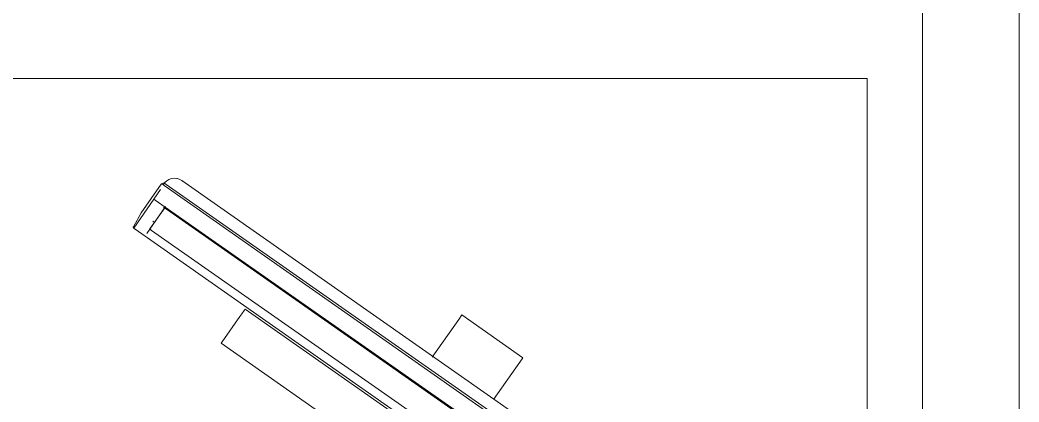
# Model space of a CAD drawing. Header units: inches. Extents: x 1 to 4637, y -664 to 702.
# Drawn here: x 1913.59 to 1949.79, y -546.7 to -532.85 of the extents above; entities that cross this region are included whole.
import ezdxf

# ---------------------------------------------------------------- set-up
doc = ezdxf.new("R2010")
doc.units = ezdxf.units.IN
doc.header["$MEASUREMENT"] = 0
doc.layers.add('I-FURN', color=30, linetype='Continuous', lineweight=9)
doc.layers.add('I-WALL', color=2, linetype='Continuous', lineweight=9)

# ---------------------------------------------------------------- blocks, each defined once
blk = doc.blocks.new('Desk - Group 3 - No Side Chairs-V20-New Construction - Tel_Data_Elec Plan')
at = {"layer": 'I-FURN'}
for p, q in [((0, -30), (0, 0)), ((26.531, -24.547), (5.504, -9.823)), ((26.531, -24.547), (5.504, -9.823)), ((25.93, -24.501), (5.753, -10.372)), ((4.768, -10.874), (25.796, -25.597)), ((25.392, -25.269), (5.215, -11.14)), ((4.371, -11.441), (25.398, -26.165)), ((4.415, -11.378), (25.443, -26.101)), ((4.415, -11.378), (25.443, -26.101)), ((23.407, -20.414), (10.456, -11.345)), ((4.434, -12.02), (24.833, -26.304)), ((9.591, -12.581), (22.542, -21.649)), ((12.588, -19.726), (13.538, -18.368)), ((12.475, -19.887), (12.588, -19.726)), ((12.475, -19.887), (14.69, -21.438)), ((15.759, -19.912), (14.803, -21.277)), ((23.369, -20.468), (22.729, -21.382)), ((23.407, -20.414), (23.369, -20.468)), ((14.803, -21.277), (14.69, -21.438)), ((22.576, -21.601), (22.542, -21.649)), ((22.666, -21.473), (22.576, -21.601)), ((22.729, -21.382), (22.666, -21.473)), ((26.102, -24.393), (25.424, -25.361)), ((25.454, -25.319), (25.991, -24.552)), ((25.848, -25.627), (26.578, -24.585)), ((25.823, -24.791), (25.88, -24.832)), ((25.823, -24.791), (25.88, -24.832)), ((26.309, -25.138), (26.589, -24.634)), ((26.309, -25.138), (25.579, -26.18)), ((25.579, -26.18), (26.309, -25.138)), ((25.602, -25.978), (25.848, -25.627)), ((25.399, -26.165), (25.467, -26.212)), ((25.467, -26.212), (25.513, -26.147)), ((72, -30), (0, -30))]:
    blk.add_line(p, q, dxfattribs=at)
at = {"layer": 'I-FURN', "flags": 128}
for points in [[(26.589, -24.634), (26.593, -24.619), (26.593, -24.608), (26.591, -24.602), (26.589, -24.597), (26.587, -24.594), (26.585, -24.592), (26.584, -24.59), (26.583, -24.588), (26.581, -24.587), (26.58, -24.586), (26.579, -24.584), (26.578, -24.583), (26.576, -24.582), (26.575, -24.581), (26.574, -24.58), (26.573, -24.578), (26.571, -24.577), (26.57, -24.576), (26.568, -24.575), (26.567, -24.574), (26.565, -24.572), (26.564, -24.571), (26.562, -24.57), (26.56, -24.568), (26.559, -24.567), (26.557, -24.566), (26.555, -24.564), (26.553, -24.563), (26.551, -24.561), (26.549, -24.56), (26.547, -24.558), (26.545, -24.557), (26.544, -24.556), (26.542, -24.554), (26.539, -24.553), (26.537, -24.551), (26.535, -24.55), (26.533, -24.548), (26.531, -24.547), (26.531, -24.547)], [(25.497, -25.334), (25.497, -25.334), (25.496, -25.334), (25.495, -25.333), (25.494, -25.333), (25.492, -25.332), (25.49, -25.331), (25.487, -25.329), (25.485, -25.328), (25.482, -25.326), (25.479, -25.325), (25.476, -25.323), (25.473, -25.321), (25.469, -25.319), (25.466, -25.317), (25.462, -25.315), (25.458, -25.312), (25.454, -25.31), (25.45, -25.307), (25.446, -25.305), (25.442, -25.302), (25.437, -25.299), (25.433, -25.296), (25.428, -25.293), (25.424, -25.29), (25.419, -25.287), (25.415, -25.284), (25.41, -25.281), (25.405, -25.278), (25.401, -25.274), (25.396, -25.271), (25.392, -25.269)], [(25.45, -26.235), (25.384, -26.299), (25.304, -26.347), (25.214, -26.378), (25.118, -26.39), (25.02, -26.382)], [(25.579, -26.18), (25.553, -26.205), (25.528, -26.215), (25.51, -26.217), (25.499, -26.216), (25.491, -26.215), (25.485, -26.214), (25.48, -26.212), (25.477, -26.211), (25.473, -26.21), (25.47, -26.208), (25.468, -26.207), (25.465, -26.206), (25.463, -26.205), (25.46, -26.204), (25.458, -26.202), (25.456, -26.201), (25.454, -26.2), (25.451, -26.199), (25.449, -26.197), (25.447, -26.196), (25.444, -26.195), (25.442, -26.193), (25.44, -26.192), (25.437, -26.191), (25.435, -26.189), (25.433, -26.188), (25.43, -26.186), (25.428, -26.184), (25.425, -26.183), (25.422, -26.181), (25.42, -26.179), (25.417, -26.178), (25.415, -26.176), (25.412, -26.174), (25.409, -26.172), (25.407, -26.171), (25.404, -26.169), (25.402, -26.167), (25.399, -26.165), (25.398, -26.165)]]:
    blk.add_lwpolyline(points, dxfattribs=at)
at = {"layer": 'I-FURN'}
for centre, major_axis, start_param, end_param in [((25.926, -24.506), (-0.0645, 0.0452), 3.403392, 4.712389), ((26.528, -24.551), (-0.0493, 0.0345), 3.926991, 4.712389), ((25.799, -25.593), (-0.0493, 0.0345), 1.570796, 3.141593), ((25.798, -25.593), (-0.0493, 0.0345), 2.356194, 3.141593), ((25.45, -26.09), (-0.129, 0.09), 1.570796, 3.141593), ((25.45, -26.09), (-0.129, 0.09), 1.570796, 3.141593)]:
    blk.add_ellipse(centre, major_axis=major_axis, ratio=0.087156, start_param=start_param, end_param=end_param, dxfattribs=at)
blk.add_open_spline([(25.02, -26.382), (25.001, -26.378), (24.962, -26.369), (24.908, -26.348), (24.858, -26.321), (24.827, -26.3), (24.812, -26.288)], degree=3, dxfattribs=at)
blk.add_open_spline([(25.467, -26.213), (25.467, -26.213), (25.464, -26.217), (25.457, -26.227), (25.45, -26.235)], degree=3, knots=[0.25, 0.25, 0.25, 0.25, 0.5, 1, 1, 1, 1], dxfattribs=at)

msp = doc.modelspace()

# ---------------------------------------------------------------- linework, layer by layer
at = {"layer": 'I-WALL', "color": 250, "lineweight": 20}
for p, q in [((1946.286, -494.728), (1946.286, -638.665)), ((1949.786, -638.665), (1949.786, -494.728))]:
    msp.add_line(p, q, dxfattribs=at)

# ---------------------------------------------------------------- block references
at = {"layer": 'I-FURN', "rotation": 180}
msp.add_blockref('Desk - Group 3 - No Side Chairs-V20-New Construction - Tel_Data_Elec Plan', (1944.286, -564.978), dxfattribs=at)

doc.saveas('drawing.dxf')
